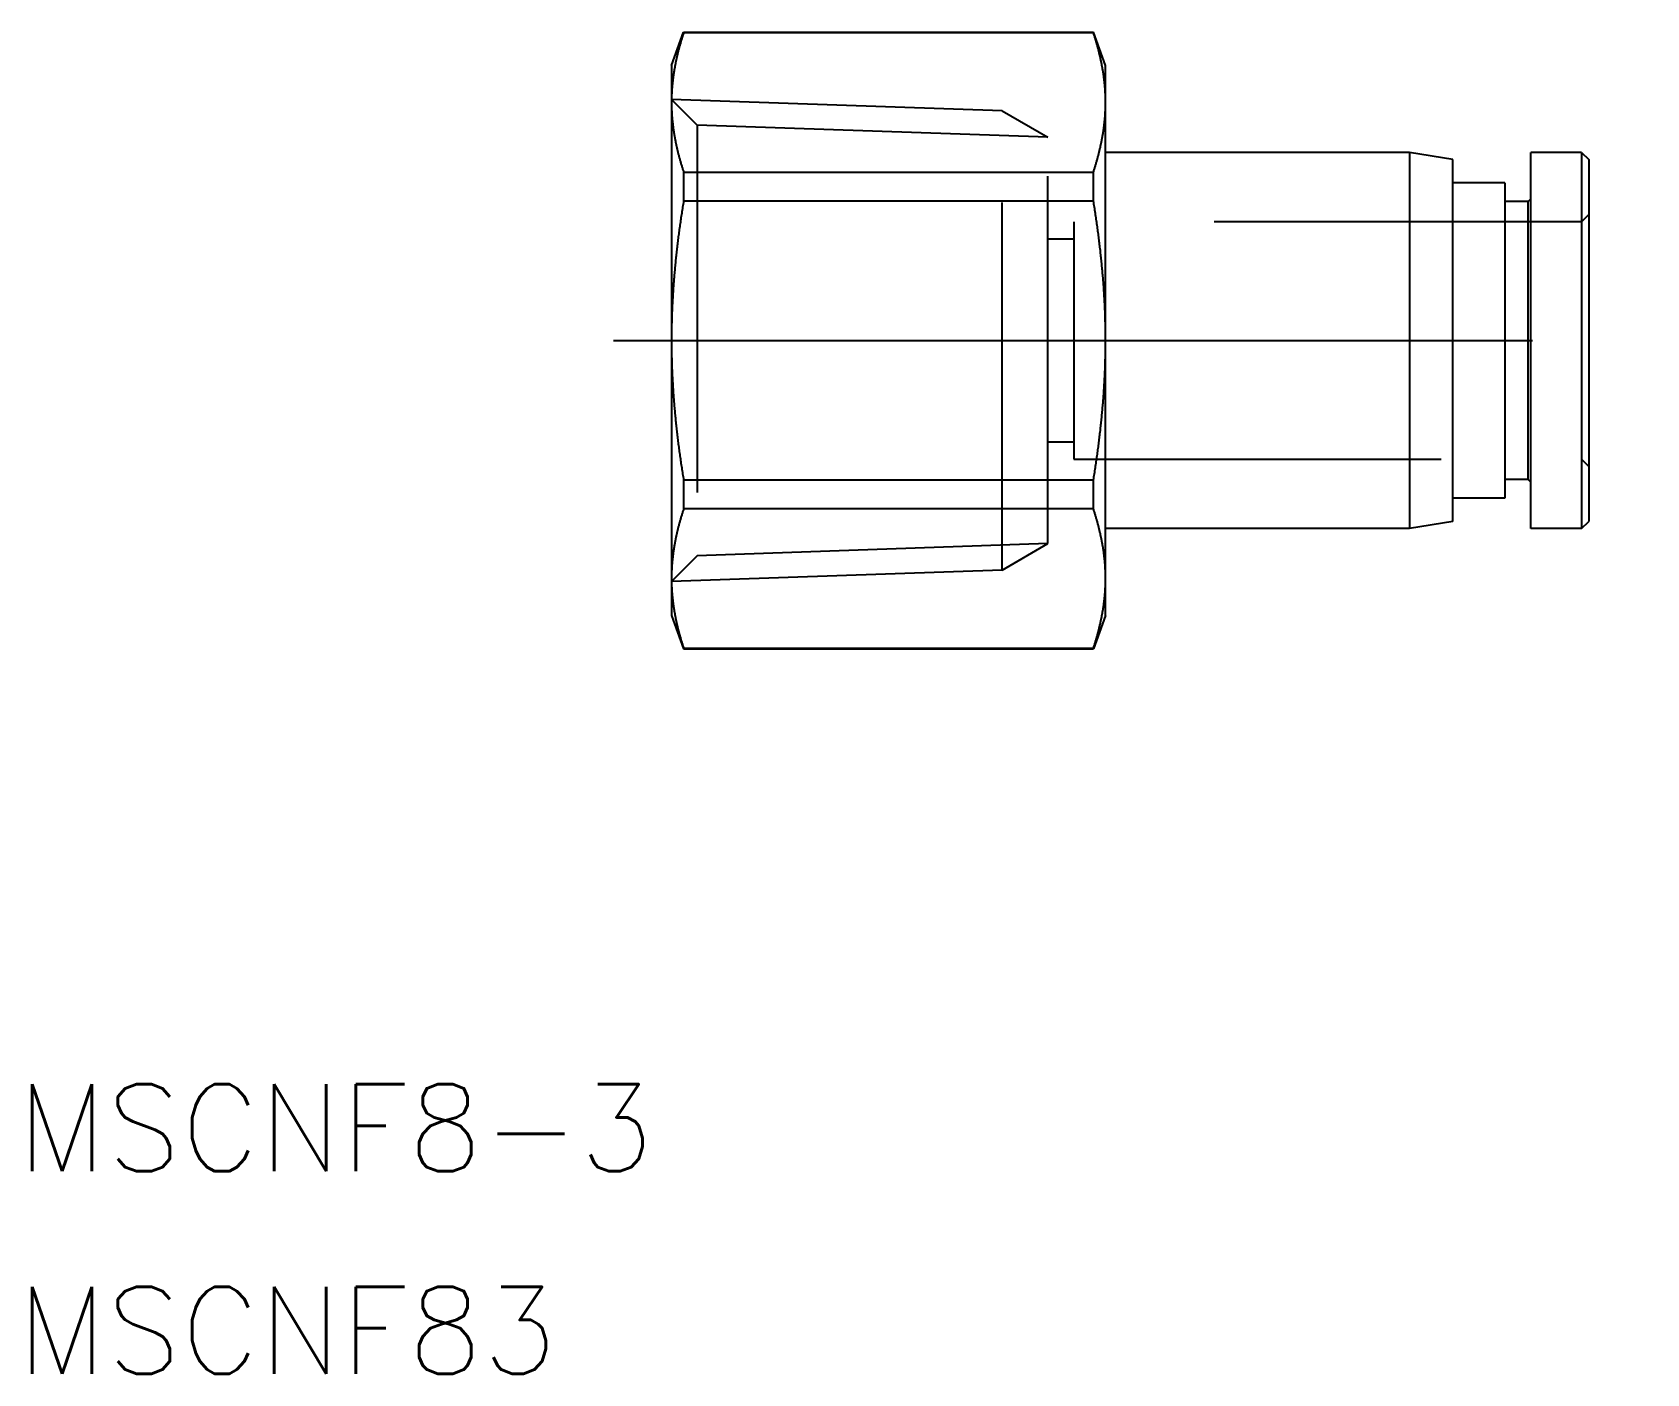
# Model space of a CAD drawing. Extents: x -77.6 to 11.5, y -35.7 to 12.7.
# Drawn here: x -77.6 to -21.8, y -35.7 to 10.7 of the extents above; entities that cross this region are included whole.
import ezdxf

# ---------------------------------------------------------------- set-up
doc = ezdxf.new("R2010")
doc.units = 0
doc.linetypes.add('CENTER', pattern=[50.8, 31.75, -6.35, 6.35, -6.35])
doc.linetypes.add('DASHED', pattern=[19.05, 12.7, -6.35])
doc.layers.get('0').update_dxf_attribs({"linetype": 'CONTINUOUS'})
doc.layers.add('CENTER', color=1, linetype='CENTER')
doc.styles.get("Standard").update_dxf_attribs({"font": 'txt.shx', "height": 3, "bigfont": 'bigfont.shx'})

msp = doc.modelspace()

# ---------------------------------------------------------------- linework, layer by layer
at = {"color": 7, "linetype": 'CONTINUOUS'}
for p, q in [((-55.503, 9.5), (-55.084, 10.65)), ((-55.084, 10.65), (-40.921, 10.65)), ((-55.084, 10.65), (-55.084, 10.634)), ((-40.921, 10.634), (-55.084, 10.634)), ((-40.921, 10.634), (-40.921, 10.65)), ((-40.503, 9.5), (-40.921, 10.65)), ((-55.503, 9.5), (-55.503, 8.227)), ((-40.503, 8.227), (-40.503, 9.5)), ((-55.503, 8.227), (-55.503, 0)), ((-40.503, 0), (-40.503, 8.227)), ((-30.003, 6.5), (-40.503, 6.5)), ((-30.003, 6.5), (-30.003, -6.5)), ((-28.503, 6.25), (-30.003, 6.5)), ((-28.503, -6.25), (-28.503, 6.25)), ((-25.803, -6.5), (-25.803, 6.5)), ((-24.053, 6.5), (-25.803, 6.5)), ((-24.053, 6.5), (-24.053, -6.5)), ((-24.053, 6.5), (-23.803, 6.25)), ((-23.803, 6.25), (-23.803, -6.25)), ((-55.084, 5.82), (-40.921, 5.82)), ((-55.084, 5.82), (-55.084, 4.814)), ((-40.921, 4.814), (-40.921, 5.82)), ((-26.703, 5.45), (-28.503, 5.45)), ((-26.703, 5.45), (-26.703, -5.45)), ((-40.921, 4.814), (-55.084, 4.814)), ((-25.903, 4.8), (-26.703, 4.8)), ((-25.903, 4.8), (-25.803, 4.9)), ((-25.903, -4.8), (-25.903, 4.8)), ((-55.503, 0), (-55.503, -8.227)), ((-40.503, -8.227), (-40.503, 0)), ((-55.084, -4.814), (-40.921, -4.814)), ((-55.084, -4.814), (-55.084, -5.82)), ((-40.921, -5.82), (-40.921, -4.814)), ((-25.903, -4.8), (-26.703, -4.8)), ((-25.903, -4.8), (-25.803, -4.9)), ((-26.703, -5.45), (-28.503, -5.45)), ((-40.921, -5.82), (-55.084, -5.82)), ((-30.003, -6.5), (-40.503, -6.5)), ((-28.503, -6.25), (-30.003, -6.5)), ((-24.053, -6.5), (-25.803, -6.5)), ((-24.053, -6.5), (-23.803, -6.25)), ((-55.503, -8.227), (-55.503, -9.5)), ((-40.503, -9.5), (-40.503, -8.227)), ((-55.503, -9.5), (-55.084, -10.65)), ((-40.503, -9.5), (-40.921, -10.65)), ((-55.084, -10.634), (-40.921, -10.634)), ((-55.084, -10.634), (-55.084, -10.65)), ((-55.084, -10.65), (-40.921, -10.65)), ((-40.921, -10.65), (-40.921, -10.634))]:
    msp.add_line(p, q, dxfattribs=at)
at = {"color": 3, "linetype": 'DASHED'}
for p, q in [((-44.081, 7.932), (-55.503, 8.331)), ((-54.616, 7.444), (-55.503, 8.331)), ((-44.081, -7.932), (-44.081, 7.932)), ((-44.081, 7.932), (-42.503, 7.021)), ((-42.503, 7.021), (-54.616, 7.444)), ((-54.616, 7.444), (-54.616, -7.444)), ((-42.503, -7.021), (-42.503, 7.021)), ((-24.053, 4.1), (-41.603, 4.1)), ((-41.603, 4.1), (-41.603, -4.1)), ((-23.803, 4.35), (-24.053, 4.1)), ((-41.603, 3.5), (-42.503, 3.5)), ((-42.503, -3.5), (-41.603, -3.5)), ((-41.603, -4.1), (-24.053, -4.1)), ((-24.053, -4.1), (-23.803, -4.35)), ((-42.503, -7.021), (-54.616, -7.444)), ((-44.081, -7.932), (-42.503, -7.021)), ((-54.616, -7.444), (-55.503, -8.331)), ((-44.081, -7.932), (-55.503, -8.331))]:
    msp.add_line(p, q, dxfattribs=at)
at = {"color": 7}
for points in [[(-55.084, 10.634, 0), (-55.093, 10.608, 0), (-55.101, 10.582, 0), (-55.11, 10.556, 0), (-55.118, 10.53, 0), (-55.126, 10.503, 0), (-55.134, 10.477, 0), (-55.142, 10.451, 0), (-55.15, 10.425, 0), (-55.158, 10.4, 0), (-55.166, 10.374, 0), (-55.174, 10.348, 0), (-55.181, 10.322, 0), (-55.189, 10.296, 0), (-55.196, 10.271, 0), (-55.204, 10.245, 0), (-55.211, 10.22, 0), (-55.218, 10.194, 0), (-55.225, 10.168, 0), (-55.232, 10.143, 0), (-55.239, 10.117, 0), (-55.246, 10.092, 0), (-55.252, 10.066, 0), (-55.259, 10.041, 0), (-55.266, 10.016, 0), (-55.272, 9.99, 0), (-55.279, 9.965, 0), (-55.285, 9.94, 0), (-55.291, 9.914, 0), (-55.297, 9.889, 0), (-55.303, 9.864, 0), (-55.309, 9.839, 0), (-55.315, 9.813, 0), (-55.321, 9.788, 0), (-55.326, 9.763, 0), (-55.332, 9.738, 0), (-55.337, 9.713, 0), (-55.343, 9.688, 0), (-55.348, 9.663, 0), (-55.353, 9.638, 0), (-55.359, 9.613, 0), (-55.364, 9.588, 0), (-55.369, 9.562, 0), (-55.373, 9.537, 0), (-55.378, 9.512, 0), (-55.383, 9.487, 0), (-55.388, 9.462, 0), (-55.392, 9.437, 0), (-55.397, 9.412, 0), (-55.401, 9.387, 0), (-55.405, 9.363, 0), (-55.409, 9.338, 0), (-55.413, 9.313, 0), (-55.417, 9.288, 0), (-55.422, 9.263, 0), (-55.425, 9.238, 0), (-55.429, 9.213, 0), (-55.433, 9.188, 0), (-55.436, 9.163, 0), (-55.44, 9.138, 0), (-55.443, 9.113, 0), (-55.446, 9.088, 0), (-55.45, 9.063, 0), (-55.453, 9.038, 0), (-55.456, 9.013, 0), (-55.459, 8.988, 0), (-55.461, 8.963, 0), (-55.464, 8.938, 0), (-55.467, 8.913, 0), (-55.469, 8.888, 0), (-55.472, 8.862, 0), (-55.474, 8.837, 0), (-55.477, 8.812, 0), (-55.479, 8.787, 0), (-55.481, 8.762, 0), (-55.483, 8.737, 0), (-55.485, 8.712, 0), (-55.486, 8.686, 0), (-55.488, 8.661, 0), (-55.49, 8.636, 0), (-55.491, 8.611, 0), (-55.493, 8.585, 0), (-55.494, 8.56, 0), (-55.495, 8.534, 0), (-55.497, 8.509, 0), (-55.498, 8.484, 0), (-55.499, 8.458, 0), (-55.499, 8.433, 0), (-55.5, 8.407, 0), (-55.501, 8.382, 0), (-55.501, 8.356, 0), (-55.502, 8.33, 0), (-55.502, 8.305, 0), (-55.502, 8.279, 0), (-55.503, 8.253, 0), (-55.503, 8.227, 0)], [(-40.503, 8.227, 0), (-40.503, 8.253, 0), (-40.503, 8.278, 0), (-40.503, 8.304, 0), (-40.503, 8.329, 0), (-40.504, 8.355, 0), (-40.504, 8.38, 0), (-40.505, 8.406, 0), (-40.506, 8.431, 0), (-40.507, 8.456, 0), (-40.508, 8.481, 0), (-40.509, 8.507, 0), (-40.51, 8.532, 0), (-40.511, 8.557, 0), (-40.512, 8.582, 0), (-40.514, 8.608, 0), (-40.515, 8.633, 0), (-40.517, 8.658, 0), (-40.519, 8.683, 0), (-40.52, 8.708, 0), (-40.522, 8.733, 0), (-40.524, 8.758, 0), (-40.526, 8.783, 0), (-40.528, 8.808, 0), (-40.531, 8.833, 0), (-40.533, 8.858, 0), (-40.535, 8.883, 0), (-40.538, 8.908, 0), (-40.541, 8.933, 0), (-40.543, 8.958, 0), (-40.546, 8.983, 0), (-40.549, 9.008, 0), (-40.552, 9.033, 0), (-40.555, 9.058, 0), (-40.558, 9.083, 0), (-40.562, 9.108, 0), (-40.565, 9.133, 0), (-40.568, 9.157, 0), (-40.572, 9.182, 0), (-40.575, 9.207, 0), (-40.579, 9.232, 0), (-40.583, 9.257, 0), (-40.587, 9.282, 0), (-40.591, 9.307, 0), (-40.595, 9.332, 0), (-40.599, 9.357, 0), (-40.603, 9.382, 0), (-40.608, 9.407, 0), (-40.612, 9.432, 0), (-40.617, 9.457, 0), (-40.621, 9.482, 0), (-40.626, 9.507, 0), (-40.631, 9.532, 0), (-40.636, 9.557, 0), (-40.641, 9.582, 0), (-40.646, 9.607, 0), (-40.651, 9.632, 0), (-40.656, 9.657, 0), (-40.661, 9.682, 0), (-40.667, 9.708, 0), (-40.672, 9.733, 0), (-40.678, 9.758, 0), (-40.683, 9.783, 0), (-40.689, 9.808, 0), (-40.695, 9.834, 0), (-40.701, 9.859, 0), (-40.707, 9.884, 0), (-40.713, 9.91, 0), (-40.719, 9.935, 0), (-40.726, 9.96, 0), (-40.732, 9.986, 0), (-40.739, 10.011, 0), (-40.745, 10.037, 0), (-40.752, 10.062, 0), (-40.758, 10.088, 0), (-40.765, 10.114, 0), (-40.772, 10.139, 0), (-40.779, 10.165, 0), (-40.786, 10.191, 0), (-40.794, 10.216, 0), (-40.801, 10.242, 0), (-40.808, 10.268, 0), (-40.816, 10.294, 0), (-40.823, 10.32, 0), (-40.831, 10.346, 0), (-40.839, 10.372, 0), (-40.846, 10.398, 0), (-40.854, 10.424, 0), (-40.862, 10.45, 0), (-40.871, 10.476, 0), (-40.879, 10.502, 0), (-40.887, 10.528, 0), (-40.895, 10.555, 0), (-40.904, 10.581, 0), (-40.913, 10.608, 0), (-40.921, 10.634, 0)], [(-55.503, 8.227, 0), (-55.503, 8.201, 0), (-55.502, 8.176, 0), (-55.502, 8.15, 0), (-55.502, 8.124, 0), (-55.501, 8.099, 0), (-55.501, 8.073, 0), (-55.5, 8.047, 0), (-55.499, 8.022, 0), (-55.499, 7.996, 0), (-55.498, 7.971, 0), (-55.497, 7.945, 0), (-55.495, 7.92, 0), (-55.494, 7.895, 0), (-55.493, 7.869, 0), (-55.491, 7.844, 0), (-55.49, 7.819, 0), (-55.488, 7.793, 0), (-55.486, 7.768, 0), (-55.485, 7.743, 0), (-55.483, 7.718, 0), (-55.481, 7.693, 0), (-55.479, 7.667, 0), (-55.477, 7.642, 0), (-55.474, 7.617, 0), (-55.472, 7.592, 0), (-55.469, 7.567, 0), (-55.467, 7.542, 0), (-55.464, 7.517, 0), (-55.461, 7.492, 0), (-55.459, 7.467, 0), (-55.456, 7.442, 0), (-55.453, 7.417, 0), (-55.45, 7.392, 0), (-55.446, 7.367, 0), (-55.443, 7.342, 0), (-55.44, 7.317, 0), (-55.436, 7.292, 0), (-55.433, 7.267, 0), (-55.429, 7.242, 0), (-55.425, 7.217, 0), (-55.422, 7.192, 0), (-55.417, 7.167, 0), (-55.413, 7.142, 0), (-55.409, 7.117, 0), (-55.405, 7.092, 0), (-55.401, 7.067, 0), (-55.397, 7.042, 0), (-55.392, 7.017, 0), (-55.388, 6.992, 0), (-55.383, 6.967, 0), (-55.378, 6.942, 0), (-55.373, 6.917, 0), (-55.369, 6.892, 0), (-55.364, 6.867, 0), (-55.359, 6.842, 0), (-55.353, 6.817, 0), (-55.348, 6.792, 0), (-55.343, 6.767, 0), (-55.337, 6.742, 0), (-55.332, 6.716, 0), (-55.326, 6.691, 0), (-55.321, 6.666, 0), (-55.315, 6.641, 0), (-55.309, 6.616, 0), (-55.303, 6.591, 0), (-55.297, 6.565, 0), (-55.291, 6.54, 0), (-55.285, 6.515, 0), (-55.279, 6.49, 0), (-55.272, 6.464, 0), (-55.266, 6.439, 0), (-55.259, 6.413, 0), (-55.252, 6.388, 0), (-55.246, 6.363, 0), (-55.239, 6.337, 0), (-55.232, 6.312, 0), (-55.225, 6.286, 0), (-55.218, 6.261, 0), (-55.211, 6.235, 0), (-55.204, 6.209, 0), (-55.196, 6.184, 0), (-55.189, 6.158, 0), (-55.181, 6.132, 0), (-55.174, 6.107, 0), (-55.166, 6.081, 0), (-55.158, 6.055, 0), (-55.15, 6.029, 0), (-55.142, 6.003, 0), (-55.134, 5.977, 0), (-55.126, 5.951, 0), (-55.118, 5.925, 0), (-55.11, 5.899, 0), (-55.101, 5.873, 0), (-55.093, 5.847, 0), (-55.084, 5.82, 0)], [(-40.921, 5.82, 0), (-40.913, 5.847, 0), (-40.904, 5.873, 0), (-40.895, 5.9, 0), (-40.887, 5.926, 0), (-40.879, 5.952, 0), (-40.871, 5.978, 0), (-40.862, 6.005, 0), (-40.854, 6.031, 0), (-40.846, 6.057, 0), (-40.839, 6.083, 0), (-40.831, 6.109, 0), (-40.823, 6.135, 0), (-40.816, 6.161, 0), (-40.808, 6.187, 0), (-40.801, 6.212, 0), (-40.794, 6.238, 0), (-40.786, 6.264, 0), (-40.779, 6.29, 0), (-40.772, 6.315, 0), (-40.765, 6.341, 0), (-40.758, 6.367, 0), (-40.752, 6.392, 0), (-40.745, 6.418, 0), (-40.739, 6.443, 0), (-40.732, 6.469, 0), (-40.726, 6.494, 0), (-40.719, 6.519, 0), (-40.713, 6.545, 0), (-40.707, 6.57, 0), (-40.701, 6.596, 0), (-40.695, 6.621, 0), (-40.689, 6.646, 0), (-40.683, 6.671, 0), (-40.678, 6.697, 0), (-40.672, 6.722, 0), (-40.667, 6.747, 0), (-40.661, 6.772, 0), (-40.656, 6.797, 0), (-40.651, 6.822, 0), (-40.646, 6.847, 0), (-40.641, 6.872, 0), (-40.636, 6.898, 0), (-40.631, 6.923, 0), (-40.626, 6.948, 0), (-40.621, 6.973, 0), (-40.617, 6.998, 0), (-40.612, 7.023, 0), (-40.608, 7.048, 0), (-40.603, 7.073, 0), (-40.599, 7.098, 0), (-40.595, 7.123, 0), (-40.591, 7.147, 0), (-40.587, 7.172, 0), (-40.583, 7.197, 0), (-40.579, 7.222, 0), (-40.575, 7.247, 0), (-40.572, 7.272, 0), (-40.568, 7.297, 0), (-40.565, 7.322, 0), (-40.562, 7.347, 0), (-40.558, 7.372, 0), (-40.555, 7.397, 0), (-40.552, 7.422, 0), (-40.549, 7.447, 0), (-40.546, 7.472, 0), (-40.543, 7.497, 0), (-40.541, 7.521, 0), (-40.538, 7.546, 0), (-40.535, 7.571, 0), (-40.533, 7.596, 0), (-40.531, 7.621, 0), (-40.528, 7.646, 0), (-40.526, 7.671, 0), (-40.524, 7.696, 0), (-40.522, 7.721, 0), (-40.52, 7.747, 0), (-40.519, 7.772, 0), (-40.517, 7.797, 0), (-40.515, 7.822, 0), (-40.514, 7.847, 0), (-40.512, 7.872, 0), (-40.511, 7.897, 0), (-40.51, 7.923, 0), (-40.509, 7.948, 0), (-40.508, 7.973, 0), (-40.507, 7.998, 0), (-40.506, 8.024, 0), (-40.505, 8.049, 0), (-40.504, 8.074, 0), (-40.504, 8.1, 0), (-40.503, 8.125, 0), (-40.503, 8.151, 0), (-40.503, 8.176, 0), (-40.503, 8.202, 0), (-40.503, 8.227, 0)], [(-55.084, 4.814, 0), (-55.093, 4.761, 0), (-55.101, 4.709, 0), (-55.11, 4.657, 0), (-55.118, 4.604, 0), (-55.126, 4.552, 0), (-55.134, 4.5, 0), (-55.142, 4.448, 0), (-55.15, 4.397, 0), (-55.158, 4.345, 0), (-55.166, 4.293, 0), (-55.174, 4.241, 0), (-55.181, 4.19, 0), (-55.189, 4.138, 0), (-55.196, 4.087, 0), (-55.204, 4.036, 0), (-55.211, 3.984, 0), (-55.218, 3.933, 0), (-55.225, 3.882, 0), (-55.232, 3.831, 0), (-55.239, 3.78, 0), (-55.246, 3.729, 0), (-55.252, 3.678, 0), (-55.259, 3.628, 0), (-55.266, 3.577, 0), (-55.272, 3.526, 0), (-55.279, 3.475, 0), (-55.285, 3.425, 0), (-55.291, 3.374, 0), (-55.297, 3.324, 0), (-55.303, 3.273, 0), (-55.309, 3.223, 0), (-55.315, 3.172, 0), (-55.321, 3.122, 0), (-55.326, 3.072, 0), (-55.332, 3.022, 0), (-55.337, 2.971, 0), (-55.343, 2.921, 0), (-55.348, 2.871, 0), (-55.353, 2.821, 0), (-55.359, 2.771, 0), (-55.364, 2.721, 0), (-55.369, 2.67, 0), (-55.373, 2.62, 0), (-55.378, 2.57, 0), (-55.383, 2.52, 0), (-55.388, 2.47, 0), (-55.392, 2.42, 0), (-55.397, 2.37, 0), (-55.401, 2.32, 0), (-55.405, 2.271, 0), (-55.409, 2.221, 0), (-55.413, 2.171, 0), (-55.417, 2.121, 0), (-55.422, 2.071, 0), (-55.425, 2.021, 0), (-55.429, 1.971, 0), (-55.433, 1.921, 0), (-55.436, 1.871, 0), (-55.44, 1.821, 0), (-55.443, 1.771, 0), (-55.446, 1.721, 0), (-55.45, 1.671, 0), (-55.453, 1.621, 0), (-55.456, 1.571, 0), (-55.459, 1.521, 0), (-55.461, 1.471, 0), (-55.464, 1.421, 0), (-55.467, 1.371, 0), (-55.469, 1.321, 0), (-55.472, 1.27, 0), (-55.474, 1.22, 0), (-55.477, 1.17, 0), (-55.479, 1.12, 0), (-55.481, 1.069, 0), (-55.483, 1.019, 0), (-55.485, 0.969, 0), (-55.486, 0.918, 0), (-55.488, 0.868, 0), (-55.49, 0.817, 0), (-55.491, 0.767, 0), (-55.493, 0.716, 0), (-55.494, 0.665, 0), (-55.495, 0.614, 0), (-55.497, 0.564, 0), (-55.498, 0.513, 0), (-55.499, 0.462, 0), (-55.499, 0.411, 0), (-55.5, 0.36, 0), (-55.501, 0.309, 0), (-55.501, 0.257, 0), (-55.502, 0.206, 0), (-55.502, 0.155, 0), (-55.502, 0.103, 0), (-55.503, 0.052, 0), (-55.503, 0, 0)], [(-40.503, 0, 0), (-40.503, 0.051, 0), (-40.503, 0.102, 0), (-40.503, 0.153, 0), (-40.503, 0.204, 0), (-40.504, 0.255, 0), (-40.504, 0.306, 0), (-40.505, 0.357, 0), (-40.506, 0.407, 0), (-40.507, 0.458, 0), (-40.508, 0.508, 0), (-40.509, 0.559, 0), (-40.51, 0.609, 0), (-40.511, 0.66, 0), (-40.512, 0.71, 0), (-40.514, 0.761, 0), (-40.515, 0.811, 0), (-40.517, 0.861, 0), (-40.519, 0.911, 0), (-40.52, 0.961, 0), (-40.522, 1.012, 0), (-40.524, 1.062, 0), (-40.526, 1.112, 0), (-40.528, 1.162, 0), (-40.531, 1.212, 0), (-40.533, 1.262, 0), (-40.535, 1.312, 0), (-40.538, 1.362, 0), (-40.541, 1.412, 0), (-40.543, 1.461, 0), (-40.546, 1.511, 0), (-40.549, 1.561, 0), (-40.552, 1.611, 0), (-40.555, 1.661, 0), (-40.558, 1.711, 0), (-40.562, 1.761, 0), (-40.565, 1.811, 0), (-40.568, 1.86, 0), (-40.572, 1.91, 0), (-40.575, 1.96, 0), (-40.579, 2.01, 0), (-40.583, 2.06, 0), (-40.587, 2.11, 0), (-40.591, 2.16, 0), (-40.595, 2.209, 0), (-40.599, 2.259, 0), (-40.603, 2.309, 0), (-40.608, 2.359, 0), (-40.612, 2.409, 0), (-40.617, 2.459, 0), (-40.621, 2.509, 0), (-40.626, 2.559, 0), (-40.631, 2.609, 0), (-40.636, 2.659, 0), (-40.641, 2.71, 0), (-40.646, 2.76, 0), (-40.651, 2.81, 0), (-40.656, 2.86, 0), (-40.661, 2.91, 0), (-40.667, 2.961, 0), (-40.672, 3.011, 0), (-40.678, 3.061, 0), (-40.683, 3.112, 0), (-40.689, 3.162, 0), (-40.695, 3.213, 0), (-40.701, 3.263, 0), (-40.707, 3.314, 0), (-40.713, 3.365, 0), (-40.719, 3.416, 0), (-40.726, 3.466, 0), (-40.732, 3.517, 0), (-40.739, 3.568, 0), (-40.745, 3.619, 0), (-40.752, 3.67, 0), (-40.758, 3.721, 0), (-40.765, 3.773, 0), (-40.772, 3.824, 0), (-40.779, 3.875, 0), (-40.786, 3.927, 0), (-40.794, 3.978, 0), (-40.801, 4.03, 0), (-40.808, 4.081, 0), (-40.816, 4.133, 0), (-40.823, 4.185, 0), (-40.831, 4.237, 0), (-40.839, 4.289, 0), (-40.846, 4.341, 0), (-40.854, 4.393, 0), (-40.862, 4.445, 0), (-40.871, 4.498, 0), (-40.879, 4.55, 0), (-40.887, 4.603, 0), (-40.895, 4.655, 0), (-40.904, 4.708, 0), (-40.913, 4.761, 0), (-40.921, 4.814, 0)], [(-55.503, 0, 0), (-55.503, -0.052, 0), (-55.502, -0.103, 0), (-55.502, -0.155, 0), (-55.502, -0.206, 0), (-55.501, -0.257, 0), (-55.501, -0.309, 0), (-55.5, -0.36, 0), (-55.499, -0.411, 0), (-55.499, -0.462, 0), (-55.498, -0.513, 0), (-55.497, -0.564, 0), (-55.495, -0.614, 0), (-55.494, -0.665, 0), (-55.493, -0.716, 0), (-55.491, -0.767, 0), (-55.49, -0.817, 0), (-55.488, -0.868, 0), (-55.486, -0.918, 0), (-55.485, -0.969, 0), (-55.483, -1.019, 0), (-55.481, -1.069, 0), (-55.479, -1.12, 0), (-55.477, -1.17, 0), (-55.474, -1.22, 0), (-55.472, -1.27, 0), (-55.469, -1.321, 0), (-55.467, -1.371, 0), (-55.464, -1.421, 0), (-55.461, -1.471, 0), (-55.459, -1.521, 0), (-55.456, -1.571, 0), (-55.453, -1.621, 0), (-55.45, -1.671, 0), (-55.446, -1.721, 0), (-55.443, -1.771, 0), (-55.44, -1.821, 0), (-55.436, -1.871, 0), (-55.433, -1.921, 0), (-55.429, -1.971, 0), (-55.425, -2.021, 0), (-55.422, -2.071, 0), (-55.417, -2.121, 0), (-55.413, -2.171, 0), (-55.409, -2.221, 0), (-55.405, -2.271, 0), (-55.401, -2.32, 0), (-55.397, -2.37, 0), (-55.392, -2.42, 0), (-55.388, -2.47, 0), (-55.383, -2.52, 0), (-55.378, -2.57, 0), (-55.373, -2.62, 0), (-55.369, -2.67, 0), (-55.364, -2.721, 0), (-55.359, -2.771, 0), (-55.353, -2.821, 0), (-55.348, -2.871, 0), (-55.343, -2.921, 0), (-55.337, -2.971, 0), (-55.332, -3.022, 0), (-55.326, -3.072, 0), (-55.321, -3.122, 0), (-55.315, -3.172, 0), (-55.309, -3.223, 0), (-55.303, -3.273, 0), (-55.297, -3.324, 0), (-55.291, -3.374, 0), (-55.285, -3.425, 0), (-55.279, -3.475, 0), (-55.272, -3.526, 0), (-55.266, -3.577, 0), (-55.259, -3.628, 0), (-55.252, -3.678, 0), (-55.246, -3.729, 0), (-55.239, -3.78, 0), (-55.232, -3.831, 0), (-55.225, -3.882, 0), (-55.218, -3.933, 0), (-55.211, -3.984, 0), (-55.204, -4.036, 0), (-55.196, -4.087, 0), (-55.189, -4.138, 0), (-55.181, -4.19, 0), (-55.174, -4.241, 0), (-55.166, -4.293, 0), (-55.158, -4.345, 0), (-55.15, -4.397, 0), (-55.142, -4.448, 0), (-55.134, -4.5, 0), (-55.126, -4.552, 0), (-55.118, -4.604, 0), (-55.11, -4.657, 0), (-55.101, -4.709, 0), (-55.093, -4.761, 0), (-55.084, -4.814, 0)], [(-40.921, -4.814, 0), (-40.913, -4.761, 0), (-40.904, -4.708, 0), (-40.895, -4.655, 0), (-40.887, -4.603, 0), (-40.879, -4.55, 0), (-40.871, -4.498, 0), (-40.862, -4.445, 0), (-40.854, -4.393, 0), (-40.846, -4.341, 0), (-40.839, -4.289, 0), (-40.831, -4.237, 0), (-40.823, -4.185, 0), (-40.816, -4.133, 0), (-40.808, -4.081, 0), (-40.801, -4.03, 0), (-40.794, -3.978, 0), (-40.786, -3.927, 0), (-40.779, -3.875, 0), (-40.772, -3.824, 0), (-40.765, -3.773, 0), (-40.758, -3.721, 0), (-40.752, -3.67, 0), (-40.745, -3.619, 0), (-40.739, -3.568, 0), (-40.732, -3.517, 0), (-40.726, -3.466, 0), (-40.719, -3.416, 0), (-40.713, -3.365, 0), (-40.707, -3.314, 0), (-40.701, -3.263, 0), (-40.695, -3.213, 0), (-40.689, -3.162, 0), (-40.683, -3.112, 0), (-40.678, -3.061, 0), (-40.672, -3.011, 0), (-40.667, -2.961, 0), (-40.661, -2.91, 0), (-40.656, -2.86, 0), (-40.651, -2.81, 0), (-40.646, -2.76, 0), (-40.641, -2.71, 0), (-40.636, -2.659, 0), (-40.631, -2.609, 0), (-40.626, -2.559, 0), (-40.621, -2.509, 0), (-40.617, -2.459, 0), (-40.612, -2.409, 0), (-40.608, -2.359, 0), (-40.603, -2.309, 0), (-40.599, -2.259, 0), (-40.595, -2.209, 0), (-40.591, -2.16, 0), (-40.587, -2.11, 0), (-40.583, -2.06, 0), (-40.579, -2.01, 0), (-40.575, -1.96, 0), (-40.572, -1.91, 0), (-40.568, -1.86, 0), (-40.565, -1.811, 0), (-40.562, -1.761, 0), (-40.558, -1.711, 0), (-40.555, -1.661, 0), (-40.552, -1.611, 0), (-40.549, -1.561, 0), (-40.546, -1.511, 0), (-40.543, -1.461, 0), (-40.541, -1.412, 0), (-40.538, -1.362, 0), (-40.535, -1.312, 0), (-40.533, -1.262, 0), (-40.531, -1.212, 0), (-40.528, -1.162, 0), (-40.526, -1.112, 0), (-40.524, -1.062, 0), (-40.522, -1.012, 0), (-40.52, -0.961, 0), (-40.519, -0.911, 0), (-40.517, -0.861, 0), (-40.515, -0.811, 0), (-40.514, -0.761, 0), (-40.512, -0.71, 0), (-40.511, -0.66, 0), (-40.51, -0.609, 0), (-40.509, -0.559, 0), (-40.508, -0.508, 0), (-40.507, -0.458, 0), (-40.506, -0.407, 0), (-40.505, -0.357, 0), (-40.504, -0.306, 0), (-40.504, -0.255, 0), (-40.503, -0.204, 0), (-40.503, -0.153, 0), (-40.503, -0.102, 0), (-40.503, -0.051, 0), (-40.503, 0, 0)], [(-55.084, -5.82, 0), (-55.093, -5.847, 0), (-55.101, -5.873, 0), (-55.11, -5.899, 0), (-55.118, -5.925, 0), (-55.126, -5.951, 0), (-55.134, -5.977, 0), (-55.142, -6.003, 0), (-55.15, -6.029, 0), (-55.158, -6.055, 0), (-55.166, -6.081, 0), (-55.174, -6.107, 0), (-55.181, -6.132, 0), (-55.189, -6.158, 0), (-55.196, -6.184, 0), (-55.204, -6.209, 0), (-55.211, -6.235, 0), (-55.218, -6.261, 0), (-55.225, -6.286, 0), (-55.232, -6.312, 0), (-55.239, -6.337, 0), (-55.246, -6.363, 0), (-55.252, -6.388, 0), (-55.259, -6.413, 0), (-55.266, -6.439, 0), (-55.272, -6.464, 0), (-55.279, -6.49, 0), (-55.285, -6.515, 0), (-55.291, -6.54, 0), (-55.297, -6.565, 0), (-55.303, -6.591, 0), (-55.309, -6.616, 0), (-55.315, -6.641, 0), (-55.321, -6.666, 0), (-55.326, -6.691, 0), (-55.332, -6.716, 0), (-55.337, -6.742, 0), (-55.343, -6.767, 0), (-55.348, -6.792, 0), (-55.353, -6.817, 0), (-55.359, -6.842, 0), (-55.364, -6.867, 0), (-55.369, -6.892, 0), (-55.373, -6.917, 0), (-55.378, -6.942, 0), (-55.383, -6.967, 0), (-55.388, -6.992, 0), (-55.392, -7.017, 0), (-55.397, -7.042, 0), (-55.401, -7.067, 0), (-55.405, -7.092, 0), (-55.409, -7.117, 0), (-55.413, -7.142, 0), (-55.417, -7.167, 0), (-55.422, -7.192, 0), (-55.425, -7.217, 0), (-55.429, -7.242, 0), (-55.433, -7.267, 0), (-55.436, -7.292, 0), (-55.44, -7.317, 0), (-55.443, -7.342, 0), (-55.446, -7.367, 0), (-55.45, -7.392, 0), (-55.453, -7.417, 0), (-55.456, -7.442, 0), (-55.459, -7.467, 0), (-55.461, -7.492, 0), (-55.464, -7.517, 0), (-55.467, -7.542, 0), (-55.469, -7.567, 0), (-55.472, -7.592, 0), (-55.474, -7.617, 0), (-55.477, -7.642, 0), (-55.479, -7.667, 0), (-55.481, -7.693, 0), (-55.483, -7.718, 0), (-55.485, -7.743, 0), (-55.486, -7.768, 0), (-55.488, -7.793, 0), (-55.49, -7.819, 0), (-55.491, -7.844, 0), (-55.493, -7.869, 0), (-55.494, -7.895, 0), (-55.495, -7.92, 0), (-55.497, -7.945, 0), (-55.498, -7.971, 0), (-55.499, -7.996, 0), (-55.499, -8.022, 0), (-55.5, -8.047, 0), (-55.501, -8.073, 0), (-55.501, -8.099, 0), (-55.502, -8.124, 0), (-55.502, -8.15, 0), (-55.502, -8.176, 0), (-55.503, -8.201, 0), (-55.503, -8.227, 0)], [(-40.503, -8.227, 0), (-40.503, -8.202, 0), (-40.503, -8.176, 0), (-40.503, -8.151, 0), (-40.503, -8.125, 0), (-40.504, -8.1, 0), (-40.504, -8.074, 0), (-40.505, -8.049, 0), (-40.506, -8.024, 0), (-40.507, -7.998, 0), (-40.508, -7.973, 0), (-40.509, -7.948, 0), (-40.51, -7.923, 0), (-40.511, -7.897, 0), (-40.512, -7.872, 0), (-40.514, -7.847, 0), (-40.515, -7.822, 0), (-40.517, -7.797, 0), (-40.519, -7.772, 0), (-40.52, -7.747, 0), (-40.522, -7.721, 0), (-40.524, -7.696, 0), (-40.526, -7.671, 0), (-40.528, -7.646, 0), (-40.531, -7.621, 0), (-40.533, -7.596, 0), (-40.535, -7.571, 0), (-40.538, -7.546, 0), (-40.541, -7.521, 0), (-40.543, -7.497, 0), (-40.546, -7.472, 0), (-40.549, -7.447, 0), (-40.552, -7.422, 0), (-40.555, -7.397, 0), (-40.558, -7.372, 0), (-40.562, -7.347, 0), (-40.565, -7.322, 0), (-40.568, -7.297, 0), (-40.572, -7.272, 0), (-40.575, -7.247, 0), (-40.579, -7.222, 0), (-40.583, -7.197, 0), (-40.587, -7.172, 0), (-40.591, -7.147, 0), (-40.595, -7.123, 0), (-40.599, -7.098, 0), (-40.603, -7.073, 0), (-40.608, -7.048, 0), (-40.612, -7.023, 0), (-40.617, -6.998, 0), (-40.621, -6.973, 0), (-40.626, -6.948, 0), (-40.631, -6.923, 0), (-40.636, -6.898, 0), (-40.641, -6.872, 0), (-40.646, -6.847, 0), (-40.651, -6.822, 0), (-40.656, -6.797, 0), (-40.661, -6.772, 0), (-40.667, -6.747, 0), (-40.672, -6.722, 0), (-40.678, -6.697, 0), (-40.683, -6.671, 0), (-40.689, -6.646, 0), (-40.695, -6.621, 0), (-40.701, -6.596, 0), (-40.707, -6.57, 0), (-40.713, -6.545, 0), (-40.719, -6.519, 0), (-40.726, -6.494, 0), (-40.732, -6.469, 0), (-40.739, -6.443, 0), (-40.745, -6.418, 0), (-40.752, -6.392, 0), (-40.758, -6.367, 0), (-40.765, -6.341, 0), (-40.772, -6.315, 0), (-40.779, -6.29, 0), (-40.786, -6.264, 0), (-40.794, -6.238, 0), (-40.801, -6.212, 0), (-40.808, -6.187, 0), (-40.816, -6.161, 0), (-40.823, -6.135, 0), (-40.831, -6.109, 0), (-40.839, -6.083, 0), (-40.846, -6.057, 0), (-40.854, -6.031, 0), (-40.862, -6.005, 0), (-40.871, -5.978, 0), (-40.879, -5.952, 0), (-40.887, -5.926, 0), (-40.895, -5.9, 0), (-40.904, -5.873, 0), (-40.913, -5.847, 0), (-40.921, -5.82, 0)], [(-55.503, -8.227, 0), (-55.503, -8.253, 0), (-55.502, -8.279, 0), (-55.502, -8.305, 0), (-55.502, -8.33, 0), (-55.501, -8.356, 0), (-55.501, -8.382, 0), (-55.5, -8.407, 0), (-55.499, -8.433, 0), (-55.499, -8.458, 0), (-55.498, -8.484, 0), (-55.497, -8.509, 0), (-55.495, -8.534, 0), (-55.494, -8.56, 0), (-55.493, -8.585, 0), (-55.491, -8.611, 0), (-55.49, -8.636, 0), (-55.488, -8.661, 0), (-55.486, -8.686, 0), (-55.485, -8.712, 0), (-55.483, -8.737, 0), (-55.481, -8.762, 0), (-55.479, -8.787, 0), (-55.477, -8.812, 0), (-55.474, -8.837, 0), (-55.472, -8.862, 0), (-55.469, -8.888, 0), (-55.467, -8.913, 0), (-55.464, -8.938, 0), (-55.461, -8.963, 0), (-55.459, -8.988, 0), (-55.456, -9.013, 0), (-55.453, -9.038, 0), (-55.45, -9.063, 0), (-55.446, -9.088, 0), (-55.443, -9.113, 0), (-55.44, -9.138, 0), (-55.436, -9.163, 0), (-55.433, -9.188, 0), (-55.429, -9.213, 0), (-55.425, -9.238, 0), (-55.422, -9.263, 0), (-55.417, -9.288, 0), (-55.413, -9.313, 0), (-55.409, -9.338, 0), (-55.405, -9.363, 0), (-55.401, -9.387, 0), (-55.397, -9.412, 0), (-55.392, -9.437, 0), (-55.388, -9.462, 0), (-55.383, -9.487, 0), (-55.378, -9.512, 0), (-55.373, -9.537, 0), (-55.369, -9.562, 0), (-55.364, -9.588, 0), (-55.359, -9.613, 0), (-55.353, -9.638, 0), (-55.348, -9.663, 0), (-55.343, -9.688, 0), (-55.337, -9.713, 0), (-55.332, -9.738, 0), (-55.326, -9.763, 0), (-55.321, -9.788, 0), (-55.315, -9.813, 0), (-55.309, -9.839, 0), (-55.303, -9.864, 0), (-55.297, -9.889, 0), (-55.291, -9.914, 0), (-55.285, -9.94, 0), (-55.279, -9.965, 0), (-55.272, -9.99, 0), (-55.266, -10.016, 0), (-55.259, -10.041, 0), (-55.252, -10.066, 0), (-55.246, -10.092, 0), (-55.239, -10.117, 0), (-55.232, -10.143, 0), (-55.225, -10.168, 0), (-55.218, -10.194, 0), (-55.211, -10.22, 0), (-55.204, -10.245, 0), (-55.196, -10.271, 0), (-55.189, -10.296, 0), (-55.181, -10.322, 0), (-55.174, -10.348, 0), (-55.166, -10.374, 0), (-55.158, -10.4, 0), (-55.15, -10.425, 0), (-55.142, -10.451, 0), (-55.134, -10.477, 0), (-55.126, -10.503, 0), (-55.118, -10.53, 0), (-55.11, -10.556, 0), (-55.101, -10.582, 0), (-55.093, -10.608, 0), (-55.084, -10.634, 0)], [(-40.921, -10.634, 0), (-40.913, -10.608, 0), (-40.904, -10.581, 0), (-40.895, -10.555, 0), (-40.887, -10.528, 0), (-40.879, -10.502, 0), (-40.871, -10.476, 0), (-40.862, -10.45, 0), (-40.854, -10.424, 0), (-40.846, -10.398, 0), (-40.839, -10.372, 0), (-40.831, -10.346, 0), (-40.823, -10.32, 0), (-40.816, -10.294, 0), (-40.808, -10.268, 0), (-40.801, -10.242, 0), (-40.794, -10.216, 0), (-40.786, -10.191, 0), (-40.779, -10.165, 0), (-40.772, -10.139, 0), (-40.765, -10.114, 0), (-40.758, -10.088, 0), (-40.752, -10.062, 0), (-40.745, -10.037, 0), (-40.739, -10.011, 0), (-40.732, -9.986, 0), (-40.726, -9.96, 0), (-40.719, -9.935, 0), (-40.713, -9.91, 0), (-40.707, -9.884, 0), (-40.701, -9.859, 0), (-40.695, -9.834, 0), (-40.689, -9.808, 0), (-40.683, -9.783, 0), (-40.678, -9.758, 0), (-40.672, -9.733, 0), (-40.667, -9.708, 0), (-40.661, -9.682, 0), (-40.656, -9.657, 0), (-40.651, -9.632, 0), (-40.646, -9.607, 0), (-40.641, -9.582, 0), (-40.636, -9.557, 0), (-40.631, -9.532, 0), (-40.626, -9.507, 0), (-40.621, -9.482, 0), (-40.617, -9.457, 0), (-40.612, -9.432, 0), (-40.608, -9.407, 0), (-40.603, -9.382, 0), (-40.599, -9.357, 0), (-40.595, -9.332, 0), (-40.591, -9.307, 0), (-40.587, -9.282, 0), (-40.583, -9.257, 0), (-40.579, -9.232, 0), (-40.575, -9.207, 0), (-40.572, -9.182, 0), (-40.568, -9.157, 0), (-40.565, -9.133, 0), (-40.562, -9.108, 0), (-40.558, -9.083, 0), (-40.555, -9.058, 0), (-40.552, -9.033, 0), (-40.549, -9.008, 0), (-40.546, -8.983, 0), (-40.543, -8.958, 0), (-40.541, -8.933, 0), (-40.538, -8.908, 0), (-40.535, -8.883, 0), (-40.533, -8.858, 0), (-40.531, -8.833, 0), (-40.528, -8.808, 0), (-40.526, -8.783, 0), (-40.524, -8.758, 0), (-40.522, -8.733, 0), (-40.52, -8.708, 0), (-40.519, -8.683, 0), (-40.517, -8.658, 0), (-40.515, -8.633, 0), (-40.514, -8.608, 0), (-40.512, -8.582, 0), (-40.511, -8.557, 0), (-40.51, -8.532, 0), (-40.509, -8.507, 0), (-40.508, -8.481, 0), (-40.507, -8.456, 0), (-40.506, -8.431, 0), (-40.505, -8.406, 0), (-40.504, -8.38, 0), (-40.504, -8.355, 0), (-40.503, -8.329, 0), (-40.503, -8.304, 0), (-40.503, -8.278, 0), (-40.503, -8.253, 0), (-40.503, -8.227, 0)]]:
    msp.add_polyline3d(points, dxfattribs=at)
at = {"layer": 'CENTER', "color": 1, "linetype": 'CENTER'}
msp.add_line((-57.503, 0), (-21.803, 0), dxfattribs=at)

# ---------------------------------------------------------------- texts
at = {"color": 7, "linetype": 'CONTINUOUS'}
for s, p in [('MSCNF8-3', (-78.105, -28.705)), ('MSCNF83', (-78.105, -35.705))]:
    msp.add_text(s, height=3, dxfattribs=at).set_placement(p)

doc.saveas('drawing.dxf')
